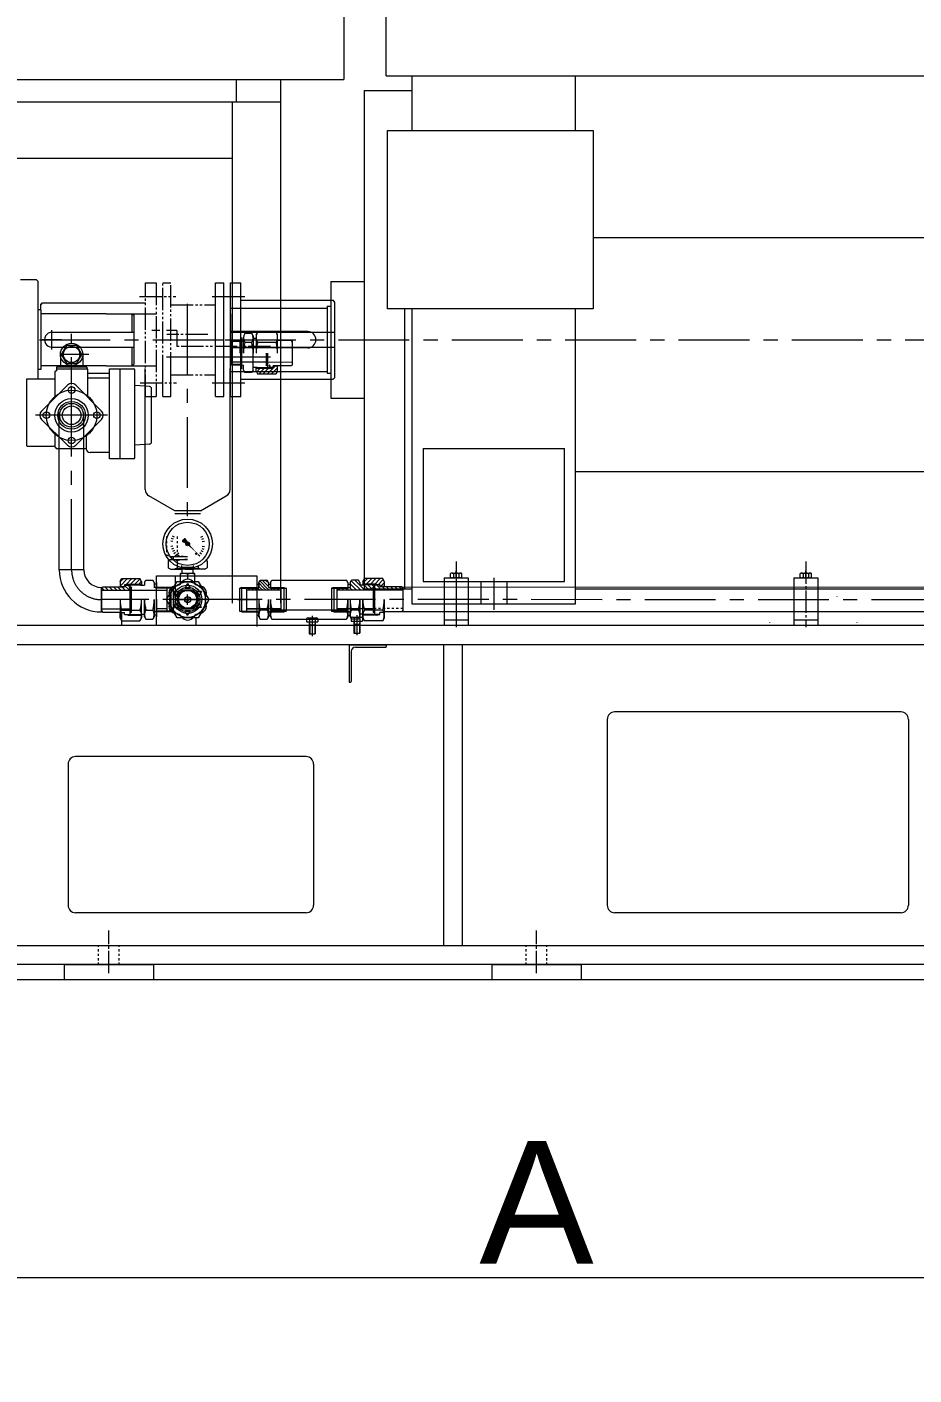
# Model space of a CAD drawing. Header units: inches. Extents: x 0 to 26418, y 0 to 20128.
# Drawn here: x 21245 to 22438, y 9473 to 11285 of the extents above; entities that cross this region are included whole.
import ezdxf

# ---------------------------------------------------------------- set-up
doc = ezdxf.new("R2010")
doc.units = ezdxf.units.IN
doc.header["$MEASUREMENT"] = 0
for name, pattern in [('ACAD_ISO04W100', [30, 24, -3, 0, -3]), ('CENTER', [50.8, 31.75, -6.35, 6.35, -6.35]), ('EB_DASH', [6, 3, -3]), ('EB_DASHDOT', [39, 30, -3, 3, -3]), ('EB_DASHDOTDOT', [45, 30, -3, 3, -3, 3, -3])]:
    doc.linetypes.add(name, pattern=pattern)
doc.layers.get('Defpoints').update_dxf_attribs({"lineweight": 5})
for name, color, linetype, lineweight in [('CAXA0', 7, 'Continuous', 5), ('CAXA1', 5, 'CENTER', 5), ('CAXAEB0', 7, 'Continuous', 5), ('CAXAEB0_1', 7, 'Continuous', 5), ('CAXA中心线层', 5, 'CENTER', 5), ('CAXA尺寸线层', 3, 'Continuous', 5), ('CAXA细实线层', 7, 'Continuous', 5), ('CAXA虚线层', 96, 'EB_DASH', 5)]:
    doc.layers.add(name, color=color, linetype=linetype, lineweight=lineweight)
doc.styles.add('Roman', font='arial.ttf')
doc.styles.get("Standard").update_dxf_attribs({"font": 'arial.ttf'})
doc.dimstyles.new('ISO-25', dxfattribs={"dimscale": 30, "dimtxt": 1.5, "dimasz": 1.5, "dimexe": 2, "dimexo": 2, "dimtad": 1, "dimtih": 1, "dimtoh": 1, "dimdec": 1, "dimlfac": 0.03937, "dimdsep": 46, "dimtxsty": 'Standard', "dimcen": 2.5, "dimclrd": 7, "dimclre": 7, "dimclrt": 7, "dimadec": 0, "dimazin": 0, "dimtfac": 1, "dimtdec": 1, "dimtmove": 0, "dimatfit": 3, "dimfxl": 1, "dimlwd": 5, "dimlwe": 5, "dimarcsym": 0})

# ---------------------------------------------------------------- blocks, each defined once
blk = doc.blocks.new('*D39')
at = {"color": 7, "linetype": 'Continuous', "lineweight": 5, "transparency": 16777216}
for p, q in [((20655.2, 9964.6), (20655.2, 9543.9)), ((23205.2, 9964.6), (23205.2, 9543.9)), ((20700.2, 9603.9), (23160.2, 9603.9))]:
    blk.add_line(p, q, dxfattribs=at)
at = {"color": 7, "transparency": 16777216}
for points in [[(20700.2, 9611.4), (20700.2, 9596.4), (20655.2, 9603.9)], [(23160.2, 9611.4), (23160.2, 9596.4), (23205.2, 9603.9)]]:
    blk.add_solid(points, dxfattribs=at)
at = {"layer": 'Defpoints', "color": 0, "transparency": 16777216}
for p in [(20655.2, 10024.6), (23205.2, 10024.6), (23205.2, 9603.9)]:
    blk.add_point(p, dxfattribs=at)
at = {"color": 7, "lineweight": 5, "transparency": 16777216, "insert": (21930.2, 9705.1), "char_height": 165, "attachment_point": 5, "style": 'Roman'}
blk.add_mtext('A', dxfattribs=at)
blk = doc.blocks.new('*D40')
at = {"color": 7, "linetype": 'Continuous', "lineweight": 5, "transparency": 16777216}
for p, q in [((24101.7, 10514.6), (24101.7, 9056.8)), ((18350.7, 10334.6), (18350.7, 9056.8)), ((18395.7, 9116.8), (24056.7, 9116.8))]:
    blk.add_line(p, q, dxfattribs=at)
at = {"color": 7, "transparency": 16777216}
for points in [[(18395.7, 9124.3), (18395.7, 9109.3), (18350.7, 9116.8)], [(24056.7, 9124.3), (24056.7, 9109.3), (24101.7, 9116.8)]]:
    blk.add_solid(points, dxfattribs=at)
at = {"layer": 'Defpoints', "color": 0, "transparency": 16777216}
for p in [(24101.7, 10574.6), (18350.7, 10394.6), (24101.7, 9116.8)]:
    blk.add_point(p, dxfattribs=at)
at = {"color": 7, "lineweight": 5, "transparency": 16777216, "insert": (20673.1, 9218), "char_height": 165, "attachment_point": 5, "style": 'Roman'}
blk.add_mtext('B', dxfattribs=at)

msp = doc.modelspace()

# ---------------------------------------------------------------- hatches: boundary and pattern name
at = {"layer": 'CAXAEB0', "linetype": 'Continuous', "lineweight": 5}
h = msp.add_hatch(color=7, dxfattribs=at)
h.paths.add_polyline_path([(21475.33, 10576.1), (21473.61, 10577.63), (21473.57, 10577.67), (21473.53, 10577.71), (21462.1, 10587.91), (21462.55, 10588.15), (21462.95, 10588.47), (21463.27, 10588.87), (21463.51, 10589.33)], flags=0)
h.paths.add_polyline_path([(21458.77, 10590.89), (21458.92, 10591.3), (21459.13, 10591.68), (21459.42, 10592.01), (21459.75, 10592.29), (21460.13, 10592.51), (21460.54, 10592.66), (21458.78, 10594.63), (21458.61, 10594.88), (21458.53, 10595.17), (21458.38, 10596.44), (21458.36, 10596.52), (21458.33, 10596.59), (21458.29, 10596.66), (21458.23, 10596.73), (21458, 10596.96), (21457.94, 10597.01), (21457.87, 10597.05), (21457.8, 10597.08), (21457.73, 10597.1), (21457.65, 10597.11), (21457.57, 10597.1), (21457.49, 10597.08), (21457.42, 10597.05), (21457.35, 10597.01), (21457.29, 10596.96), (21454.47, 10594.13), (21454.41, 10594.07), (21454.37, 10594), (21454.34, 10593.93), (21454.33, 10593.86), (21454.32, 10593.78), (21454.33, 10593.7), (21454.34, 10593.62), (21454.37, 10593.55), (21454.41, 10593.48), (21454.47, 10593.42), (21454.7, 10593.19), (21454.76, 10593.14), (21454.83, 10593.1), (21454.91, 10593.07), (21454.99, 10593.05), (21456.26, 10592.89), (21456.55, 10592.81), (21456.8, 10592.65)], flags=0)
msp.add_hatch(color=7, dxfattribs=at).paths.add_polyline_path([(21462.1, 10587.91), (21462.55, 10588.15), (21462.95, 10588.47), (21463.27, 10588.87), (21463.51, 10589.33), (21463.62, 10589.71), (21463.68, 10590.1), (21463.67, 10590.49), (21463.6, 10590.88), (21463.47, 10591.25), (21463.29, 10591.59), (21463.05, 10591.91), (21462.76, 10592.18), (21462.44, 10592.4), (21462.09, 10592.57), (21461.71, 10592.69), (21461.32, 10592.74), (21460.92, 10592.73), (21460.54, 10592.66), (21460.13, 10592.51), (21459.75, 10592.29), (21459.42, 10592.01), (21459.13, 10591.68), (21458.92, 10591.3), (21458.77, 10590.89), (21458.7, 10590.5), (21458.69, 10590.11), (21458.74, 10589.72), (21458.85, 10589.34), (21459.02, 10588.99), (21459.25, 10588.66), (21459.52, 10588.38), (21459.83, 10588.14), (21460.18, 10587.95), (21460.55, 10587.82), (21460.94, 10587.75), (21461.33, 10587.75), (21461.72, 10587.8)], flags=0)

# ---------------------------------------------------------------- linework, layer by layer
at = {"color": 7, "lineweight": 5}
for p, q in [((21671.22, 12214.62), (21671.22, 11214.62)), ((21728.2, 11219.62), (21728.2, 12114.62)), ((21728.2, 11219.62), (22655.19, 11219.62)), ((21762.69, 11219.62), (21762.69, 11145.83)), ((21982.69, 11145.83), (21982.69, 11219.62)), ((20741.22, 11214.62), (21671.22, 11214.62)), ((21526.22, 11214.62), (21526.22, 11184.62)), ((21586.22, 11214.62), (21586.22, 11184.62)), ((21586.22, 11200.62), (21586.22, 10510.62)), ((21197.69, 11184.62), (21586.22, 11184.62)), ((21521.22, 11184.62), (21521.22, 10510.62)), ((21526.22, 11184.62), (21586.22, 11184.62)), ((21698.69, 11199.62), (21698.69, 10529.62)), ((21698.69, 11199.62), (21762.69, 11199.62)), ((21203.69, 11108.62), (21521.22, 11108.62)), ((22006.45, 11001.87), (22655.19, 11001.87)), ((21498.69, 10788.12), (21498.69, 10941.12)), ((21498.69, 10941.12), (21509.69, 10941.12)), ((21509.69, 10788.12), (21509.69, 10941.12)), ((21518.69, 10788.12), (21518.69, 10941.12)), ((21518.69, 10941.12), (21532.69, 10941.12)), ((21532.69, 10788.12), (21532.69, 10941.12)), ((21653.69, 10943.15), (21698.69, 10943.15)), ((21653.69, 10943.15), (21653.69, 10786.08)), ((21494.07, 10922.62), (21538.03, 10922.62)), ((21532.69, 10917.62), (21656.69, 10917.62)), ((21658.69, 10915.62), (21656.69, 10917.62)), ((21658.69, 10915.62), (21658.69, 10813.62)), ((21518.68, 10899.62), (21518.68, 10829.62)), ((21518.69, 10907.12), (21648.69, 10907.12)), ((21518.69, 10899.62), (21518.69, 10829.62)), ((21648.69, 10909.62), (21648.69, 10819.62)), ((21648.69, 10909.62), (21653.69, 10909.62)), ((21752.69, 10906.25), (21752.69, 10529.62)), ((21762.69, 10906.25), (21762.69, 10509.62)), ((21982.69, 10529.62), (21982.69, 10906.25)), ((21622.69, 10875.62), (21518.69, 10875.62)), ((21518.69, 10874.62), (21658.69, 10874.62)), ((21553.2, 10871.28), (21555.4, 10875.07)), ((21580.02, 10875.05), (21555.4, 10875.07)), ((21582.2, 10871.26), (21580.02, 10875.05)), ((21298.26, 10856.93), (21291.33, 10844.93)), ((21312.12, 10856.93), (21298.26, 10856.93)), ((21319.05, 10844.93), (21312.12, 10856.93)), ((21520.17, 10832.04), (21520.2, 10861.57)), ((21520.2, 10861.57), (21521.21, 10863.32)), ((21531.7, 10862.29), (21520.62, 10862.3)), ((21531.7, 10863.29), (21521.2, 10863.3)), ((21531.68, 10846.79), (21531.7, 10863.29)), ((21531.7, 10862.29), (21536.2, 10863.29)), ((21534.18, 10825.74), (21534.18, 10867.74)), ((21536.18, 10846.79), (21536.2, 10867.01)), ((21547.29, 10860.93), (21538.1, 10860.94)), ((21547.3, 10873.08), (21538.11, 10873.09)), ((21549.2, 10869.78), (21547.3, 10873.08)), ((21549.2, 10869.78), (21549.18, 10846.78)), ((21553.2, 10866.27), (21549.2, 10866.28)), ((21553.2, 10871.28), (21553.18, 10846.77)), ((21580.01, 10860.9), (21555.38, 10860.92)), ((21582.18, 10846.75), (21582.2, 10871.26)), ((21600.91, 10863.73), (21582.2, 10863.75)), ((21602.26, 10861.39), (21600.91, 10863.73)), ((21602.23, 10830.46), (21602.26, 10863.46)), ((21290.19, 10844.93), (21290.19, 10827.93)), ((21291.33, 10844.93), (21298.26, 10832.93)), ((21312.12, 10832.93), (21319.05, 10844.93)), ((21320.19, 10844.93), (21320.19, 10827.93)), ((21518.69, 10854.62), (21658.69, 10854.62)), ((21622.69, 10853.62), (21518.69, 10853.62)), ((21549.16, 10827.46), (21549.18, 10846.76)), ((21567.07, 10829.51), (21567.08, 10846.76)), ((21569.16, 10826.76), (21569.18, 10846.76)), ((21351.69, 10829.62), (21263.69, 10829.62)), ((21283.2, 10787.11), (21283.2, 10822.22)), ((21325.62, 10827.93), (21284.76, 10827.93)), ((21284.76, 10827.93), (21284.76, 10822.79)), ((21327.18, 10824.93), (21284.76, 10824.93)), ((21298.26, 10832.93), (21312.12, 10832.93)), ((21327.18, 10787.11), (21327.18, 10824.93)), ((21356.26, 10825.53), (21388.26, 10825.53)), ((21356.26, 10704.43), (21356.26, 10825.53)), ((21370.7, 10704.43), (21370.7, 10825.53)), ((21390.26, 10706.43), (21390.26, 10823.53)), ((21518.19, 10663.28), (21518.19, 10826.1)), ((21518.69, 10822.12), (21648.69, 10822.12)), ((21520.17, 10832.04), (21521.18, 10830.28)), ((21567.38, 10834.35), (21520.48, 10834.39)), ((21531.67, 10831.29), (21520.59, 10831.3)), ((21531.67, 10830.29), (21521.17, 10830.3)), ((21531.67, 10830.29), (21531.67, 10831.29)), ((21531.67, 10831.29), (21536.17, 10830.29)), ((21536.16, 10823.79), (21536.17, 10830.29)), ((21536.16, 10823.79), (21538.06, 10820.49)), ((21547.25, 10820.48), (21538.06, 10820.49)), ((21549.16, 10823.78), (21547.25, 10820.48)), ((21549.16, 10823.78), (21549.16, 10827.28)), ((21554.66, 10827.27), (21549.16, 10827.28)), ((21571.67, 10825.76), (21552.95, 10825.77)), ((21553.16, 10822.27), (21553.16, 10827.27)), ((21576.16, 10826.75), (21553.16, 10826.77)), ((21553.16, 10822.27), (21555.35, 10818.47)), ((21554.66, 10825.77), (21554.66, 10827.27)), ((21569.17, 10829.51), (21567.07, 10829.51)), ((21576.16, 10827.45), (21569.16, 10827.46)), ((21602.23, 10834.23), (21569.17, 10834.26)), ((21572.69, 10828.75), (21570.69, 10830.75)), ((21571.67, 10825.76), (21576.16, 10826.75)), ((21576.16, 10826.75), (21576.17, 10829.75)), ((21600.88, 10829.73), (21576.17, 10829.75)), ((21582.17, 10829.25), (21576.17, 10829.25)), ((21582.16, 10822.24), (21579.97, 10818.45)), ((21582.16, 10822.24), (21582.17, 10829.75)), ((21602.23, 10832.06), (21600.88, 10829.73)), ((21245.19, 10721.93), (21245.19, 10811.93)), ((21245.19, 10811.93), (21283.2, 10811.93)), ((21264.89, 10768.79), (21299.53, 10803.44)), ((21310.85, 10803.44), (21345.5, 10768.79)), ((21327.18, 10819.64), (21356.26, 10819.64)), ((21356.26, 10812.89), (21327.18, 10812.89)), ((21409.89, 10801.72), (21390.26, 10803.05)), ((21494.07, 10806.61), (21538.03, 10806.61)), ((21532.69, 10811.62), (21656.69, 10811.62)), ((21579.97, 10818.45), (21555.35, 10818.47)), ((21648.69, 10819.62), (21653.69, 10819.62)), ((21658.69, 10813.62), (21656.69, 10811.62)), ((21305.14, 10737.53), (21305.14, 10788.53)), ((21412.69, 10727.34), (21412.69, 10798.73)), ((21498.69, 10788.12), (21509.69, 10788.12)), ((21518.69, 10788.12), (21532.69, 10788.12)), ((21653.69, 10786.08), (21698.69, 10786.08)), ((21288.69, 10555.23), (21288.69, 10766.92)), ((21321.69, 10555.23), (21321.69, 10766.92)), ((21299.53, 10722.83), (21264.89, 10757.47)), ((21310.85, 10722.83), (21345.5, 10757.47)), ((21283.2, 10721.03), (21283.2, 10739.16)), ((21325, 10736.98), (21325, 10718.03)), ((21245.19, 10721.43), (21280.8, 10721.43)), ((21325, 10718.03), (21286.2, 10718.03)), ((21356.26, 10713.03), (21330, 10713.03)), ((21409.89, 10724.34), (21390.26, 10723.02)), ((21777.69, 10718.57), (21777.69, 10539.62)), ((21777.69, 10718.57), (21967.69, 10718.57)), ((21967.69, 10539.62), (21967.69, 10718.57)), ((21370.7, 10704.43), (21356.26, 10704.43)), ((21388.26, 10704.43), (21370.7, 10704.43)), ((21982.69, 10687.49), (22741.02, 10687.49)), ((21443.87, 10634.59), (21409.19, 10654.62)), ((21478.51, 10634.59), (21513.19, 10654.62)), ((21478.51, 10634.59), (21443.87, 10634.59)), ((21478.51, 10630.59), (21443.87, 10630.59)), ((21436.34, 10568.14), (21434.89, 10567.31)), ((21434.89, 10567.31), (21434.89, 10558.12)), ((21434.89, 10567.31), (21434.89, 10558.12)), ((21438.19, 10569.21), (21436.34, 10568.14)), ((21436.68, 10573.21), (21461.19, 10573.21)), ((21438.19, 10569.21), (21461.19, 10569.21)), ((21441.69, 10573.21), (21441.69, 10569.21)), ((21447.04, 10567.31), (21447.04, 10560.15)), ((21486.03, 10568.15), (21487.49, 10567.31)), ((21487.49, 10567.31), (21487.49, 10558.12)), ((21487.49, 10567.31), (21487.49, 10558.12)), ((21822.23, 10566.39), (21822.23, 10478.17)), ((21321.69, 10555.23), (21288.58, 10555.23)), ((21438.19, 10556.21), (21434.89, 10558.12)), ((21438.19, 10556.21), (21434.89, 10558.12)), ((21438.19, 10556.21), (21453.93, 10556.21)), ((21447.04, 10560.15), (21447.04, 10558.12)), ((21470.69, 10550.24), (21451.69, 10550.24)), ((21451.69, 10536.87), (21451.69, 10550.24)), ((21453.18, 10558.24), (21453.18, 10561.33)), ((21469.18, 10558.24), (21453.18, 10558.24)), ((21453.93, 10550.24), (21453.93, 10557.79)), ((21461.19, 10556.21), (21453.93, 10556.21)), ((21461.19, 10556.21), (21468.45, 10556.21)), ((21461.19, 10549.24), (21461.19, 10542.72)), ((21468.43, 10550.24), (21468.43, 10557.79)), ((21484.17, 10556.21), (21468.43, 10556.21)), ((21469.18, 10558.24), (21469.18, 10561.33)), ((21470.69, 10536.87), (21470.69, 10550.24)), ((21475.32, 10560.15), (21475.32, 10558.12)), ((21484.17, 10556.21), (21487.47, 10558.12)), ((21484.19, 10556.21), (21487.49, 10558.12)), ((21484.19, 10556.21), (21487.49, 10558.12)), ((21345.19, 10529.9), (21346.54, 10532.23)), ((21345.19, 10498.73), (21345.19, 10531.73)), ((21346.54, 10532.23), (21376.19, 10532.23)), ((21370.29, 10539.74), (21372.48, 10543.53)), ((21370.29, 10539.74), (21370.29, 10532.23)), ((21370.29, 10532.73), (21376.29, 10532.73)), ((21372.48, 10543.53), (21397.1, 10543.53)), ((21380.79, 10536.23), (21376.29, 10535.23)), ((21376.29, 10535.23), (21376.29, 10532.23)), ((21376.29, 10535.23), (21399.29, 10535.23)), ((21376.29, 10534.53), (21383.29, 10534.53)), ((21380.79, 10536.23), (21399.29, 10536.23)), ((21383.29, 10535.23), (21383.29, 10515.23)), ((21383.29, 10534.53), (21383.29, 10515.23)), ((21383.29, 10532.48), (21385.39, 10532.48)), ((21385.39, 10532.48), (21385.39, 10515.23)), ((21399.29, 10539.74), (21397.1, 10543.53)), ((21397.79, 10536.23), (21397.79, 10534.73)), ((21397.79, 10534.73), (21403.29, 10534.73)), ((21399.29, 10539.74), (21399.29, 10534.73)), ((21403.29, 10538.23), (21405.2, 10541.53)), ((21403.29, 10538.23), (21403.29, 10534.73)), ((21405.2, 10541.53), (21414.39, 10541.53)), ((21416.29, 10538.23), (21414.39, 10541.53)), ((21416.29, 10538.23), (21416.29, 10531.73)), ((21419.19, 10536.24), (21416.29, 10536.24)), ((21419.19, 10531.74), (21416.29, 10531.74)), ((21419.19, 10530.65), (21416.29, 10531.74)), ((21419.19, 10538.23), (21419.19, 10531.74)), ((21439.19, 10531.74), (21419.19, 10531.74)), ((21442.19, 10530.74), (21419.19, 10530.74)), ((21419.2, 10480.36), (21419.2, 10547.23)), ((21432.89, 10515.23), (21447.04, 10539.74)), ((21433.2, 10531.74), (21433.2, 10527.73)), ((21439.19, 10498.74), (21439.19, 10531.74)), ((21439.19, 10531.74), (21442.19, 10530.74)), ((21442.19, 10499.74), (21442.19, 10530.74)), ((21444.74, 10515.24), (21444.74, 10547.23)), ((21447.04, 10539.74), (21475.34, 10539.74)), ((21461.19, 10536.74), (21457.44, 10530.24)), ((21464.94, 10530.24), (21457.44, 10530.24)), ((21461.19, 10536.74), (21464.94, 10530.24)), ((21475.34, 10539.74), (21489.49, 10515.23)), ((21725.59, 10539.75), (21723.41, 10543.54)), ((21725.59, 10539.75), (21725.59, 10532.24)), ((21750.59, 10530.27), (21749.25, 10532.6)), ((23237.67, 10531.94), (21749.54, 10531.74)), ((21750.59, 10532.1), (21750.59, 10499.1)), ((21777.69, 10539.62), (21967.69, 10539.62)), ((21806.23, 10544.71), (21806.23, 10480.72)), ((21806.23, 10544.71), (21838.23, 10544.71)), ((21838.23, 10544.71), (21838.23, 10480.72)), ((21855.19, 10539.62), (21855.19, 10509.62)), ((21890.19, 10539.62), (21890.19, 10509.62)), ((21345.19, 10529.9), (21345.19, 10500.57)), ((21345.19, 10527.73), (21433.2, 10527.73)), ((21370.29, 10515.23), (21370.29, 10490.73)), ((21383.29, 10515.23), (21383.29, 10495.23)), ((21385.39, 10515.23), (21385.39, 10497.98)), ((21399.29, 10490.73), (21399.29, 10515.23)), ((21403.29, 10515.24), (21403.29, 10492.23)), ((21403.29, 10492.23), (21403.29, 10515.23)), ((21416.29, 10515.23), (21416.29, 10492.23)), ((21419.19, 10515.24), (21419.19, 10492.23)), ((21419.19, 10515.24), (21419.19, 10494.24)), ((21419.19, 10492.23), (21419.19, 10515.23)), ((21447.04, 10490.73), (21432.89, 10515.23)), ((21433.2, 10527.73), (21433.2, 10498.74)), ((21488.19, 10515.23), (21434.19, 10515.23)), ((21442.57, 10525.99), (21446.33, 10519.49)), ((21442.57, 10525.99), (21450.08, 10525.99)), ((21445.9, 10515.24), (21471.59, 10515.24)), ((21446.19, 10515.24), (21453.69, 10528.23)), ((21453.69, 10502.25), (21446.19, 10515.24)), ((21446.2, 10515.24), (21453.7, 10528.23)), ((21453.7, 10502.25), (21446.2, 10515.24)), ((21446.33, 10519.49), (21450.08, 10525.99)), ((21448.35, 10515.24), (21474.04, 10515.24)), ((21448.35, 10515.24), (21474.04, 10515.24)), ((21453.69, 10528.23), (21468.69, 10528.23)), ((21453.7, 10528.23), (21468.7, 10528.23)), ((21468.69, 10528.23), (21476.19, 10515.24)), ((21476.19, 10515.24), (21468.69, 10502.25)), ((21468.7, 10528.23), (21476.2, 10515.24)), ((21476.2, 10515.24), (21468.7, 10502.25)), ((21479.81, 10525.99), (21472.31, 10525.99)), ((21472.31, 10525.99), (21476.06, 10519.49)), ((21489.49, 10515.24), (21475.34, 10490.73)), ((21479.81, 10525.99), (21476.06, 10519.49)), ((21698.69, 10529.62), (21762.69, 10529.62)), ((21725.59, 10515.24), (21725.59, 10490.73)), ((21982.69, 10529.62), (23162.69, 10529.62)), ((21982.69, 10509.62), (21982.69, 10529.62)), ((21345.19, 10502.73), (21383.19, 10502.73)), ((21345.19, 10500.57), (21346.54, 10498.23)), ((21346.54, 10498.23), (21370.19, 10498.23)), ((21370.29, 10490.73), (21370.29, 10498.23)), ((21370.29, 10497.73), (21376.29, 10497.73)), ((21372.48, 10501.08), (21397.1, 10501.08)), ((21372.68, 10480.36), (21372.68, 10498.23)), ((21376.29, 10495.23), (21376.29, 10497.73)), ((21376.29, 10495.42), (21383.29, 10495.42)), ((21376.29, 10495.23), (21399.29, 10495.23)), ((21380.79, 10494.23), (21376.29, 10495.23)), ((21380.79, 10494.23), (21399.29, 10494.23)), ((21383.29, 10497.98), (21385.39, 10497.98)), ((21399.29, 10495.73), (21399.29, 10490.73)), ((21399.29, 10495.73), (21403.29, 10495.73)), ((21403.29, 10495.73), (21403.29, 10492.23)), ((21405.2, 10501.08), (21414.39, 10501.08)), ((21419.19, 10494.24), (21416.26, 10494.24)), ((21419.19, 10499.82), (21416.29, 10498.74)), ((21419.19, 10498.74), (21416.29, 10498.74)), ((21416.29, 10492.23), (21416.29, 10498.73)), ((21442.19, 10499.74), (21419.19, 10499.74)), ((21439.19, 10498.74), (21419.19, 10498.74)), ((21419.19, 10495.73), (21419.19, 10492.23)), ((21433.2, 10502.74), (21419.2, 10502.74)), ((21439.19, 10498.74), (21442.19, 10499.74)), ((21442.57, 10504.49), (21446.33, 10510.99)), ((21442.57, 10504.49), (21450.08, 10504.49)), ((21450.08, 10504.49), (21446.33, 10510.99)), ((21468.69, 10502.25), (21453.69, 10502.25)), ((21468.7, 10502.25), (21453.7, 10502.25)), ((21461.19, 10493.74), (21457.44, 10500.24)), ((21464.94, 10500.24), (21457.44, 10500.24)), ((21461.19, 10493.74), (21464.94, 10500.24)), ((21476.06, 10510.99), (21472.31, 10504.49)), ((21479.81, 10504.49), (21472.31, 10504.49)), ((21479.81, 10504.49), (21476.06, 10510.99)), ((21749.25, 10498.6), (21725.59, 10498.6)), ((21725.59, 10490.73), (21725.59, 10498.24)), ((21750.59, 10500.94), (21749.25, 10498.6)), ((23237.67, 10498.94), (21749.54, 10498.74)), ((21762.69, 10509.62), (21982.69, 10509.62)), ((23205.19, 10480.36), (20655.19, 10480.36)), ((21370.29, 10490.73), (21372.48, 10486.93)), ((21372.48, 10486.93), (21397.1, 10486.93)), ((21399.29, 10490.73), (21397.1, 10486.93)), ((21403.29, 10492.23), (21405.2, 10488.93)), ((21405.2, 10488.93), (21414.39, 10488.93)), ((21416.29, 10492.23), (21414.39, 10488.93)), ((21475.34, 10490.73), (21447.04, 10490.73)), ((21472.68, 10480.36), (21472.68, 10490.73)), ((21725.59, 10490.73), (21723.41, 10486.94)), ((21838.23, 10487.72), (21806.23, 10487.72)), ((21838.23, 10487.72), (21806.23, 10487.72)), ((23205.19, 10454.24), (20655.19, 10454.24)), ((21805.19, 10454.24), (21805.19, 10049.62)), ((21830.19, 10454.24), (21830.19, 10049.62)), ((22025.19, 10354.24), (22025.19, 10104.24)), ((22420.19, 10364.24), (22035.19, 10364.24)), ((22417.69, 10364.23), (22384.69, 10364.23)), ((22430.19, 10354.24), (22430.19, 10104.24)), ((21620.48, 10304.24), (21310.48, 10304.24)), ((21300.48, 10294.24), (21300.48, 10104.24)), ((21630.48, 10294.24), (21630.48, 10104.24)), ((21620.48, 10094.24), (21310.48, 10094.24)), ((22420.19, 10094.24), (22035.19, 10094.24)), ((23185.03, 10049.62), (20655.19, 10049.62)), ((23205.19, 10024.62), (20906.5, 10024.62)), ((21295.19, 10024.62), (21295.19, 10004.62)), ((21295.19, 10024.62), (21415.19, 10024.62)), ((21415.19, 10024.62), (21415.19, 10004.62)), ((21870.19, 10024.62), (21870.19, 10004.62)), ((21870.19, 10024.62), (21990.19, 10024.62)), ((21990.19, 10024.62), (21990.19, 10004.62)), ((18678.69, 10004.62), (23678.69, 10004.62)), ((21295.19, 10004.62), (21415.19, 10004.62)), ((21870.19, 10004.62), (21990.19, 10004.62))]:
    msp.add_line(p, q, dxfattribs=at)
at = {"color": 7, "linetype": 'ACAD_ISO04W100', "lineweight": 5, "ltscale": 10}
msp.add_line((21872.69, 10544.33), (21872.69, 10501.54), dxfattribs=at)
at = {"color": 7, "lineweight": 5}
msp.add_lwpolyline([(21729.7, 11145.83), (22006.45, 11145.83), (22006.45, 10906.25), (21729.7, 10906.25)], close=True, dxfattribs=at)
for centre, radius in [((21305.19, 10844.93), 15), ((21305.19, 10844.93), 11), ((21305.19, 10763.03), 34), ((21305.14, 10763.03), 22.5), ((21305.19, 10797.03), 4.5), ((21271.29, 10763.13), 4.5), ((21305.19, 10763.03), 18.6), ((21305.19, 10763.13), 16), ((21305.19, 10763.13), 12.5), ((21339.09, 10763.13), 4.5), ((21305.19, 10729.23), 4.5), ((21384.31, 10531.17), 1.32), ((21461.19, 10515.23), 24), ((21461.2, 10515.72), 19), ((21461.2, 10515.72), 19), ((21461.24, 10515.23), 16.5), ((21461.19, 10515.24), 13), ((21461.2, 10515.72), 12), ((21461.2, 10515.72), 12)]:
    msp.add_circle(centre, radius, dxfattribs=at)
for centre, radius, start, end in [((21565.73, 10867.99), 12.53, 145.56432, 214.33281), ((21569.67, 10867.98), 12.53, 325.56432, 34.33281), ((21622.69, 10864.62), 11, 270, 90), ((21589.68, 10846.74), 53.5, 164.61139, 179.94857), ((21546.84, 10867), 10.64, 145.12338, 214.77375), ((21538.56, 10867.01), 10.64, 325.12338, 34.77375), ((21495.68, 10846.83), 53.5, 359.94857, 15.28574), ((21600.01, 10846.73), 46.83, 162.36061, 179.94857), ((21535.35, 10846.79), 46.83, 359.94857, 17.53652), ((21305.19, 10766.93), 59.5, 110.15664, 111.6848), ((21388.26, 10823.53), 2, 0, 90), ((21305.19, 10797.78), 8, 45, 135), ((21409.69, 10798.73), 3, 0, 86.13391), ((21270.54, 10763.13), 8, 135, 225), ((21339.84, 10763.13), 8, 315, 45), ((21280.8, 10718.43), 3, 25.67889, 90.00017), ((21286.2, 10721.03), 3, 205.67933, 270), ((21305.19, 10728.48), 8, 225, 315), ((21330, 10718.03), 5, 180, 270), ((21409.69, 10727.34), 3, 273.86609, 0), ((21388.26, 10706.43), 2, 270, 0), ((21414.19, 10663.28), 10, 180, 240), ((21508.19, 10663.28), 10, 300, 0), ((21508.19, 10663.28), 10, 300, 0), ((21440.97, 10558.58), 10.64, 55.17482, 115.83172), ((21461.19, 10515.72), 53.5, 90, 105.33717), ((21345.19, 10555.23), 56.5, 180, 270), ((21345.19, 10555.23), 23.5, 180, 270), ((21440.97, 10566.85), 10.64, 235.17482, 304.82518), ((21440.97, 10566.85), 10.64, 235.17482, 304.82518), ((21461.19, 10609.71), 53.5, 254.66283, 262.20151), ((21456.44, 10538.46), 11.78, 66.22268, 113.77732), ((21461.19, 10609.71), 53.5, 262.20151, 270), ((21461.19, 10609.71), 53.5, 270, 277.79849), ((21465.94, 10538.4), 11.84, 66.34529, 113.65471), ((21461.17, 10609.71), 53.5, 277.79849, 285.33717), ((21481.4, 10566.85), 10.64, 235.17482, 304.82518), ((21446.04, 10523.99), 10, 94.05552, 205.94448), ((21444.62, 10543.94), 10, 274.05552, 325.94448), ((21461.19, 10532.74), 10, 34.05552, 145.94448), ((21477.76, 10543.94), 10, 214.05552, 265.94448), ((21476.35, 10523.99), 10, 334.05552, 85.94448), ((21417.12, 10515.23), 46.83, 180, 197.58795), ((21352.46, 10515.23), 46.83, 342.41205, 0), ((21456.79, 10515.23), 53.5, 180, 195.33717), ((21362.79, 10515.23), 53.5, 344.66283, 0), ((21428.05, 10515.24), 10, 334.05552, 25.94448), ((21494.33, 10515.24), 10, 154.05552, 205.94448), ((21678.77, 10515.24), 46.83, 342.41205, 0), ((21382.82, 10494.01), 12.53, 145.61575, 214.38425), ((21386.76, 10494.01), 12.53, 325.61575, 34.38425), ((21413.93, 10495.01), 10.64, 145.17482, 214.82518), ((21405.65, 10495.01), 10.64, 325.17482, 34.82518), ((21446.04, 10506.49), 10, 154.05552, 265.94448), ((21444.62, 10486.54), 10, 34.05552, 85.94448), ((21477.76, 10486.54), 10, 94.05552, 145.94448), ((21476.35, 10506.49), 10, 274.05552, 25.94448), ((21713.07, 10494.01), 12.53, 325.61575, 34.38425), ((21461.19, 10497.74), 10, 214.05552, 325.94448), ((22035.19, 10354.24), 10, 90, 180), ((22420.19, 10354.24), 10, 360, 90), ((22420.19, 10354.24), 10, 360, 90), ((21310.48, 10294.24), 10, 90, 180), ((21620.48, 10294.24), 10, 360, 90), ((21310.48, 10104.24), 10, 180, 270), ((21620.48, 10104.24), 10, 270, 0), ((22035.19, 10104.24), 10, 180, 270), ((22420.19, 10104.24), 10, 270, 0), ((22420.19, 10104.24), 10, 270, 0), ((22420.19, 10104.24), 10, 270, 0)]:
    msp.add_arc(centre, radius, start, end, dxfattribs=at)
msp.add_point((21419.5, 10515.24), dxfattribs=at)
msp.add_point((21419.5, 10515.24), dxfattribs=at)
at = {"layer": 'CAXA0', "color": 7, "lineweight": 5}
for p, q in [((21258.09, 10945.12), (21236.69, 10945.12)), ((21258.09, 10945.12), (21259.69, 10943.51)), ((21259.69, 10943.51), (21259.69, 10811.93)), ((21265.69, 10914.12), (21263.69, 10912.12)), ((21263.69, 10904.62), (21263.69, 10913.12)), ((21265.69, 10914.12), (21339.7, 10914.12)), ((21278.69, 10914.12), (21404.69, 10914.12)), ((21263.69, 10904.62), (21259.69, 10904.62)), ((21263.69, 10904.62), (21263.69, 10824.62)), ((21263.69, 10902.12), (21263.69, 10827.12)), ((21351.69, 10899.62), (21263.69, 10899.62)), ((21351.69, 10899.62), (21418.69, 10899.62)), ((21386.69, 10899.62), (21388.69, 10897.62)), ((21386.69, 10874.62), (21386.69, 10899.62)), ((21388.69, 10897.62), (21388.69, 10831.62)), ((21278.48, 10874.62), (21388.69, 10874.62)), ((21278.7, 10854.62), (21388.69, 10854.62)), ((21386.69, 10829.62), (21386.69, 10854.62)), ((21263.69, 10824.62), (21259.69, 10824.62)), ((21325.62, 10827.93), (21325.62, 10824.93)), ((21386.69, 10829.62), (21388.69, 10831.62)), ((21404.19, 10663.28), (21404.19, 10826.1)), ((21419.2, 10547.23), (21554.2, 10547.23)), ((21534.2, 10531.74), (21531.2, 10530.74)), ((21531.2, 10499.74), (21531.2, 10530.74)), ((21531.2, 10530.74), (21554.2, 10530.74)), ((21534.2, 10498.74), (21534.2, 10531.74)), ((21534.2, 10531.74), (21554.2, 10531.74)), ((21540.2, 10531.74), (21540.2, 10527.74)), ((21553.89, 10536.24), (21556.79, 10536.24)), ((21553.89, 10530.66), (21556.79, 10531.74)), ((21554.2, 10547.23), (21554.2, 10479.24)), ((21556.79, 10538.24), (21558.66, 10541.55)), ((21556.79, 10538.24), (21556.79, 10531.74)), ((21556.79, 10531.74), (21556.79, 10538.24)), ((21558.66, 10541.55), (21567.89, 10541.55)), ((21558.7, 10541.55), (21567.89, 10541.55)), ((21569.79, 10538.24), (21567.89, 10541.55)), ((21569.79, 10538.24), (21569.79, 10531.74)), ((21569.79, 10538.24), (21569.79, 10531.74)), ((21569.79, 10536.24), (21572.69, 10536.24)), ((21569.79, 10531.74), (21590.7, 10531.74)), ((21569.79, 10531.74), (21572.67, 10530.66)), ((21572.67, 10538.25), (21574.57, 10541.55)), ((21572.67, 10538.25), (21572.67, 10530.66)), ((21572.67, 10530.66), (21593.69, 10530.66)), ((21574.57, 10541.55), (21674.79, 10541.55)), ((21574.57, 10541.55), (21631.85, 10541.55)), ((21586.67, 10531.74), (21586.67, 10515.24)), ((21590.69, 10531.75), (21593.63, 10530.66)), ((21590.69, 10531.75), (21590.69, 10515.24)), ((21593.69, 10530.66), (21593.69, 10515.24)), ((21657.6, 10531.75), (21654.6, 10530.66)), ((21654.6, 10530.66), (21676.69, 10530.66)), ((21654.6, 10530.66), (21654.6, 10515.24)), ((21657.59, 10531.74), (21679.59, 10531.74)), ((21657.6, 10531.75), (21657.6, 10515.24)), ((21661.6, 10531.75), (21661.6, 10515.24)), ((21676.69, 10538.24), (21674.79, 10541.54)), ((21676.69, 10538.24), (21676.69, 10531.74)), ((21676.69, 10536.24), (21679.59, 10536.24)), ((21676.69, 10531.74), (21679.59, 10531.74)), ((21676.69, 10530.66), (21679.59, 10531.74)), ((21679.59, 10538.24), (21681.5, 10541.54)), ((21679.59, 10538.24), (21679.59, 10531.74)), ((21690.69, 10541.54), (21681.5, 10541.54)), ((21692.59, 10538.24), (21690.69, 10541.54)), ((21692.59, 10538.24), (21692.59, 10534.74)), ((21698.09, 10534.74), (21692.59, 10534.74)), ((21696.59, 10539.75), (21698.78, 10543.54)), ((21696.59, 10539.75), (21696.59, 10534.74)), ((21715.1, 10536.24), (21696.59, 10536.24)), ((21719.59, 10535.24), (21696.59, 10535.24)), ((21698.09, 10536.24), (21698.09, 10534.74)), ((21723.41, 10543.54), (21698.78, 10543.54)), ((21712.59, 10532.49), (21710.49, 10532.49)), ((21710.49, 10532.49), (21710.49, 10515.24)), ((21712.59, 10535.24), (21712.59, 10515.24)), ((21719.59, 10534.54), (21712.59, 10534.54)), ((21712.59, 10534.54), (21712.59, 10515.24)), ((21715.1, 10536.24), (21719.59, 10535.24)), ((21719.59, 10535.24), (21719.59, 10532.24)), ((21725.59, 10532.74), (21719.59, 10532.74)), ((21749.25, 10532.6), (21719.59, 10532.6)), ((22276.23, 10544.71), (22276.23, 10480.72)), ((22276.23, 10544.71), (22308.23, 10544.71)), ((22308.23, 10544.71), (22308.23, 10480.72)), ((21528.2, 10515.24), (21553.89, 10515.24)), ((21586.67, 10527.74), (21539.89, 10527.74)), ((21540.2, 10527.74), (21540.2, 10498.74)), ((21556.79, 10515.24), (21556.79, 10492.24)), ((21556.79, 10515.24), (21556.79, 10492.24)), ((21569.79, 10515.24), (21569.79, 10492.24)), ((21569.79, 10492.24), (21569.79, 10515.24)), ((21569.79, 10515.24), (21569.79, 10492.24)), ((21572.67, 10515.24), (21572.67, 10492.24)), ((21572.67, 10515.24), (21572.67, 10492.24)), ((21586.67, 10515.24), (21586.67, 10498.74)), ((21590.69, 10515.24), (21590.69, 10498.74)), ((21593.69, 10515.24), (21593.69, 10499.83)), ((21654.6, 10515.24), (21654.6, 10499.83)), ((21657.6, 10515.24), (21657.6, 10498.74)), ((21748.59, 10528.11), (21661.6, 10528.11)), ((21661.6, 10515.24), (21661.6, 10498.74)), ((21676.69, 10515.24), (21676.69, 10492.24)), ((21676.69, 10492.24), (21676.69, 10515.24)), ((21676.69, 10515.24), (21676.69, 10494.24)), ((21679.59, 10515.24), (21679.59, 10492.24)), ((21692.59, 10515.24), (21692.59, 10492.24)), ((21692.59, 10492.24), (21692.59, 10515.24)), ((21696.59, 10490.73), (21696.59, 10515.24)), ((21710.49, 10515.24), (21710.49, 10497.99)), ((21750.59, 10528.1), (21712.59, 10528.1)), ((21712.59, 10515.24), (21712.59, 10495.24)), ((21534.2, 10498.74), (21531.2, 10499.74)), ((21531.2, 10499.74), (21554.2, 10499.74)), ((21534.2, 10498.74), (21554.2, 10498.74)), ((21586.79, 10502.74), (21539.89, 10502.74)), ((21540.2, 10502.74), (21554.2, 10502.74)), ((21553.89, 10499.83), (21556.79, 10498.74)), ((21553.89, 10498.74), (21556.79, 10498.74)), ((21553.89, 10494.24), (21556.82, 10494.24)), ((21556.79, 10492.24), (21556.79, 10498.74)), ((21567.89, 10501.09), (21558.7, 10501.09)), ((21569.77, 10494.24), (21572.69, 10494.24)), ((21569.79, 10498.74), (21572.67, 10499.83)), ((21569.79, 10498.74), (21590.7, 10498.74)), ((21569.79, 10495.74), (21569.79, 10492.24)), ((21572.67, 10499.83), (21593.69, 10499.83)), ((21572.67, 10492.24), (21572.67, 10498.74)), ((21674.79, 10501.09), (21574.57, 10501.09)), ((21590.69, 10498.74), (21593.63, 10499.83)), ((21654.6, 10499.83), (21676.69, 10499.83)), ((21657.6, 10498.74), (21654.66, 10499.83)), ((21657.59, 10498.74), (21679.59, 10498.74)), ((21710.49, 10502.74), (21661.6, 10502.74)), ((21676.69, 10499.83), (21679.59, 10498.74)), ((21676.69, 10498.74), (21679.59, 10498.74)), ((21676.69, 10495.74), (21676.69, 10492.24)), ((21676.69, 10494.24), (21679.62, 10494.24)), ((21679.59, 10492.24), (21679.59, 10498.74)), ((21690.69, 10501.09), (21681.5, 10501.09)), ((21696.59, 10495.74), (21692.59, 10495.74)), ((21692.59, 10495.74), (21692.59, 10492.24)), ((21692.59, 10491.24), (21692.59, 10495.24)), ((21696.59, 10495.74), (21696.59, 10490.73)), ((21719.59, 10495.24), (21696.59, 10495.24)), ((21715.1, 10494.24), (21696.59, 10494.24)), ((21723.41, 10501.09), (21698.78, 10501.09)), ((21712.59, 10497.99), (21710.49, 10497.99)), ((21719.59, 10495.43), (21712.59, 10495.43)), ((21715.1, 10494.24), (21719.59, 10495.24)), ((21725.59, 10497.74), (21719.59, 10497.74)), ((21719.59, 10495.24), (21719.59, 10497.74)), ((21556.79, 10492.24), (21558.7, 10488.94)), ((21558.7, 10488.94), (21567.89, 10488.94)), ((21569.79, 10492.24), (21567.89, 10488.94)), ((21572.67, 10492.24), (21574.57, 10488.94)), ((21574.57, 10488.94), (21674.79, 10488.94)), ((21676.69, 10492.24), (21674.79, 10488.94)), ((21679.59, 10492.24), (21681.5, 10488.94)), ((21690.69, 10488.94), (21681.5, 10488.94)), ((21692.59, 10492.24), (21690.69, 10488.94)), ((21696.59, 10490.73), (21698.78, 10486.94)), ((21723.41, 10486.94), (21698.78, 10486.94))]:
    msp.add_line(p, q, dxfattribs=at)
at = {"layer": 'CAXA0', "color": 7, "linetype": 'Continuous', "lineweight": 5}
for p, q in [((21553.78, 10821.19), (21558.35, 10825.77)), ((21556.71, 10818.47), (21563.99, 10825.76)), ((21558.35, 10825.77), (21559.34, 10826.77)), ((21562.36, 10818.47), (21569.64, 10825.76)), ((21563.99, 10825.76), (21564.99, 10826.76)), ((21568.01, 10818.46), (21578.78, 10829.25)), ((21569.64, 10825.76), (21570.64, 10826.76)), ((21573.65, 10818.46), (21582.16, 10826.98)), ((21579.3, 10818.45), (21580.89, 10820.04)), ((21348.89, 10527.73), (21345.75, 10530.87)), ((21354.55, 10527.73), (21350.05, 10532.23)), ((21360.21, 10527.73), (21355.71, 10532.23)), ((21365.86, 10527.73), (21361.36, 10532.23)), ((21371.52, 10527.73), (21367.02, 10532.23)), ((21370.29, 10533.29), (21380.53, 10543.53)), ((21370.29, 10538.95), (21374.87, 10543.53)), ((21377.18, 10527.73), (21372.68, 10532.23)), ((21375.39, 10532.73), (21376.29, 10533.64)), ((21382.83, 10527.73), (21376.19, 10534.38)), ((21377.89, 10535.23), (21378.35, 10535.69)), ((21378.35, 10535.69), (21386.19, 10543.53)), ((21383.19, 10533.03), (21381.69, 10534.53)), ((21383.55, 10535.23), (21384.55, 10536.23)), ((21384.55, 10536.23), (21391.85, 10543.53)), ((21389.2, 10535.23), (21390.2, 10536.23)), ((21390.2, 10536.23), (21397.25, 10543.28)), ((21394.86, 10535.23), (21395.86, 10536.23)), ((21395.86, 10536.23), (21399.29, 10539.67)), ((21545.46, 10527.74), (21542.54, 10530.66)), ((21549.7, 10527.74), (21546.78, 10530.66)), ((21553.94, 10527.74), (21551.03, 10530.66)), ((21558.19, 10527.74), (21554.9, 10531.03)), ((21562.67, 10531.74), (21556.79, 10537.62)), ((21558.43, 10531.74), (21556.79, 10533.38)), ((21562.43, 10527.74), (21558.43, 10531.74)), ((21560.42, 10538.24), (21558.66, 10540)), ((21566.91, 10531.74), (21560.42, 10538.24)), ((21564.66, 10538.24), (21561.35, 10541.55)), ((21566.67, 10527.74), (21562.67, 10531.74)), ((21569.79, 10533.1), (21564.66, 10538.24)), ((21567.89, 10539.25), (21565.6, 10541.55)), ((21570.91, 10527.74), (21566.91, 10531.74)), ((21569.79, 10537.35), (21568.9, 10538.24)), ((21575.16, 10527.74), (21571.98, 10530.92)), ((21579.4, 10527.74), (21576.48, 10530.66)), ((21583.64, 10527.74), (21580.72, 10530.66)), ((21586.67, 10528.96), (21584.97, 10530.66)), ((21662.66, 10530.75), (21661.66, 10531.75)), ((21665.67, 10527.74), (21662.66, 10530.75)), ((21668.32, 10530.75), (21667.32, 10531.75)), ((21671.32, 10527.74), (21668.32, 10530.75)), ((21673.98, 10530.75), (21672.98, 10531.75)), ((21676.98, 10527.74), (21673.98, 10530.75)), ((21682.64, 10527.74), (21678.96, 10531.42)), ((21688.29, 10527.74), (21679.59, 10536.44)), ((21693.95, 10527.74), (21681.01, 10540.69)), ((21692.59, 10534.76), (21685.81, 10541.54)), ((21699.61, 10527.74), (21692.61, 10534.74)), ((21696.59, 10537.16), (21702.98, 10543.54)), ((21705.26, 10527.74), (21698.09, 10534.91)), ((21700.33, 10535.24), (21701.33, 10536.24)), ((21701.33, 10536.24), (21708.63, 10543.54)), ((21710.49, 10528.17), (21703.42, 10535.24)), ((21705.99, 10535.24), (21706.99, 10536.24)), ((21706.99, 10536.24), (21714.29, 10543.54)), ((21711.83, 10532.49), (21709.08, 10535.24)), ((21711.65, 10535.24), (21712.65, 10536.24)), ((21716.22, 10528.1), (21712.59, 10531.73)), ((21712.65, 10536.24), (21719.95, 10543.54)), ((21721.87, 10528.1), (21715.07, 10534.9)), ((21717.31, 10535.24), (21717.72, 10535.66)), ((21717.72, 10535.66), (21724.21, 10542.15)), ((21720.46, 10532.74), (21725.59, 10537.87)), ((21727.53, 10528.1), (21723.03, 10532.6)), ((21733.19, 10528.1), (21728.69, 10532.6)), ((21738.84, 10528.1), (21734.34, 10532.6)), ((21744.5, 10528.1), (21740, 10532.6)), ((21750.16, 10528.1), (21745.66, 10532.6)), ((21541.22, 10527.74), (21539.89, 10529.06))]:
    msp.add_line(p, q, dxfattribs=at)
at = {"layer": 'CAXA0', "color": 7, "lineweight": 5}
msp.add_circle((21711.58, 10531.18), 1.32, dxfattribs=at)
for centre, radius, start, end in [((21278.7, 10864.62), 10, 88.74129, 270), ((21610.29, 10515.24), 53.5, 180, 195.33717), ((21516.3, 10515.24), 53.5, 344.66283, 0), ((21626.16, 10515.24), 53.5, 180, 195.33717), ((21623.2, 10515.24), 53.5, 344.66283, 0), ((21733.09, 10515.24), 53.5, 180, 195.33717), ((21639.1, 10515.24), 53.5, 344.66283, 0), ((21743.42, 10515.24), 46.83, 180, 197.58795), ((21567.43, 10495.01), 10.64, 145.17482, 214.82518), ((21559.16, 10495.01), 10.64, 325.17482, 34.82518), ((21583.3, 10495.01), 10.64, 145.17482, 214.82518), ((21666.06, 10495.01), 10.64, 325.17482, 34.82518), ((21690.23, 10495.01), 10.64, 145.17482, 214.82518), ((21681.96, 10495.01), 10.64, 325.17482, 34.82518), ((21709.12, 10494.01), 12.53, 145.61575, 214.38425)]:
    msp.add_arc(centre, radius, start, end, dxfattribs=at)
msp.add_point((21553.89, 10515.24), dxfattribs=at)
msp.add_point((21553.89, 10515.24), dxfattribs=at)
at = {"layer": 'CAXA1', "linetype": 'CENTER', "lineweight": 5, "ltscale": 3}
for p, q in [((21460.71, 10913.09), (21460.71, 10611.94)), ((21278.7, 10851.62), (21278.7, 10877.62)), ((21261.98, 10864.62), (21597.65, 10864.62)), ((21291.7, 10864.62), (21265.7, 10864.62)), ((21305.19, 10555.23), (21305.19, 10872.38)), ((21511.56, 10864.62), (23650.01, 10864.62)), ((21328.19, 10844.93), (21292.19, 10844.93)), ((23237.67, 10515.07), (21344.57, 10515.23))]:
    msp.add_line(p, q, dxfattribs=at)
msp.add_arc((21345.19, 10555.23), 40, 180, 270, dxfattribs=at)
at = {"layer": 'CAXAEB0', "color": 7, "linetype": 'EB_DASHDOTDOT', "lineweight": 5}
for p, q in [((21404.69, 10941.12), (21418.69, 10941.12)), ((21404.69, 10788.12), (21404.69, 10941.12)), ((21418.69, 10941.12), (21418.69, 10788.12)), ((21427.69, 10814.36), (21427.69, 10941.12)), ((21427.69, 10941.12), (21438.69, 10941.12)), ((21438.69, 10818.12), (21438.69, 10941.12)), ((21438.69, 10911.62), (21498.69, 10911.62)), ((21427.69, 10788.12), (21427.69, 10832.11)), ((21438.69, 10788.12), (21438.69, 10818.12)), ((21438.69, 10817.62), (21498.69, 10817.62)), ((21404.69, 10788.12), (21418.69, 10788.12)), ((21427.69, 10788.12), (21438.69, 10788.12))]:
    msp.add_line(p, q, dxfattribs=at)
at = {"layer": 'CAXAEB0', "color": 7, "lineweight": 5}
for p, q in [((21432.72, 10841.74), (21572.72, 10841.74)), ((21457.29, 10596.96), (21454.47, 10594.13)), ((21454.7, 10593.19), (21454.47, 10593.42)), ((21454.99, 10593.05), (21456.26, 10592.89)), ((21456.8, 10592.65), (21458.77, 10590.89)), ((21458.23, 10596.73), (21458, 10596.96)), ((21458.38, 10596.44), (21458.53, 10595.17)), ((21458.78, 10594.63), (21460.54, 10592.66)), ((21449.16, 10578.22), (21447.04, 10576.1)), ((21814.72, 10545.21), (21814.72, 10550.41)), ((21816.6, 10551.01), (21827.86, 10551.01)), ((21818.47, 10550.41), (21818.47, 10545.21)), ((21825.98, 10550.41), (21825.98, 10545.21)), ((21829.73, 10545.21), (21829.73, 10550.41)), ((22284.72, 10545.21), (22284.72, 10550.41)), ((22286.6, 10551.01), (22297.86, 10551.01)), ((22288.47, 10550.41), (22288.47, 10545.21)), ((22295.98, 10550.41), (22295.98, 10545.21)), ((22299.73, 10545.21), (22299.73, 10550.41)), ((21816.6, 10544.61), (21827.86, 10544.61)), ((22286.6, 10544.61), (22297.86, 10544.61)), ((21458.77, 10515.68), (21460.59, 10515.35)), ((21458.77, 10514.8), (21460.59, 10515.13)), ((21458.99, 10515.64), (21458.99, 10514.84)), ((21460.57, 10515.86), (21459.65, 10515.52)), ((21460.57, 10514.62), (21459.65, 10514.96)), ((21460.57, 10515.86), (21460.91, 10516.78)), ((21460.84, 10515.6), (21460.57, 10515.86)), ((21460.84, 10514.89), (21460.57, 10514.62)), ((21460.57, 10514.62), (21460.91, 10513.7)), ((21461.08, 10515.84), (21460.59, 10515.35)), ((21460.59, 10515.35), (21460.59, 10515.13)), ((21461.08, 10514.64), (21460.59, 10515.13)), ((21460.75, 10517.66), (21461.08, 10515.84)), ((21460.75, 10512.82), (21461.08, 10514.64)), ((21461.59, 10517.44), (21460.79, 10517.44)), ((21460.79, 10513.04), (21461.59, 10513.04)), ((21461.3, 10515.84), (21461.08, 10515.84)), ((21461.08, 10514.64), (21461.3, 10514.64)), ((21461.63, 10517.66), (21461.3, 10515.84)), ((21461.79, 10515.35), (21461.3, 10515.84)), ((21461.3, 10514.64), (21461.79, 10515.13)), ((21461.63, 10512.82), (21461.3, 10514.64)), ((21461.81, 10515.86), (21461.47, 10516.78)), ((21461.81, 10514.62), (21461.47, 10513.7)), ((21461.81, 10515.86), (21461.55, 10515.6)), ((21461.55, 10514.89), (21461.81, 10514.62)), ((21463.61, 10515.68), (21461.79, 10515.35)), ((21461.79, 10515.13), (21461.79, 10515.35)), ((21463.61, 10514.8), (21461.79, 10515.13)), ((21461.81, 10515.86), (21462.73, 10515.52)), ((21461.81, 10514.62), (21462.73, 10514.96)), ((21463.39, 10515.64), (21463.39, 10514.84)), ((21621.18, 10489.94), (21621.18, 10485.24)), ((21621.18, 10485.24), (21636.19, 10485.24)), ((21623.06, 10490.54), (21634.31, 10490.54)), ((21624.69, 10485.24), (21632.69, 10485.24)), ((21624.69, 10485.24), (21624.69, 10469.24)), ((21624.69, 10481.24), (21632.69, 10481.24)), ((21624.93, 10489.94), (21624.93, 10485.24)), ((21632.44, 10489.94), (21632.44, 10485.24)), ((21632.69, 10485.24), (21632.69, 10469.24)), ((21636.19, 10489.94), (21636.19, 10485.24)), ((21681.19, 10490.95), (21681.19, 10486.26)), ((21681.19, 10486.26), (21696.2, 10486.26)), ((21683.07, 10491.56), (21694.33, 10491.56)), ((21684.7, 10486.26), (21692.7, 10486.26)), ((21684.7, 10486.26), (21684.7, 10470.26)), ((21684.7, 10482.26), (21692.7, 10482.26)), ((21684.94, 10490.95), (21684.94, 10486.26)), ((21692.45, 10490.95), (21692.45, 10486.26)), ((21692.7, 10486.26), (21692.7, 10470.26)), ((21696.2, 10490.95), (21696.2, 10486.26)), ((21624.69, 10469.24), (21632.69, 10469.24)), ((21684.7, 10470.26), (21692.7, 10470.26)), ((21678.2, 10454.24), (21678.2, 10404.24)), ((21678.2, 10454.24), (21728.2, 10454.24)), ((21681.2, 10445.74), (21681.2, 10405.24)), ((21686.7, 10451.24), (21727.2, 10451.24)), ((21728.2, 10454.24), (21728.2, 10452.24)), ((21678.2, 10404.24), (21680.2, 10404.24))]:
    msp.add_line(p, q, dxfattribs=at)
for centre, radius in [((21461.18, 10590.24), 33.25), ((21461.18, 10590.24), 29), ((21461.18, 10590.24), 2.5), ((21472.9, 10576.92), 1), ((21472.9, 10576.92), 0.5), ((21461.19, 10515.24), 4)]:
    msp.add_circle(centre, radius, dxfattribs=at)
for centre, radius, start, end in [((21454.82, 10593.78), 0.5, 135, 225), ((21455.05, 10593.55), 0.5, 225, 262.92979), ((21456.13, 10591.9), 1, 48.23202, 82.92979), ((21457.65, 10596.61), 0.5, 45, 135), ((21457.88, 10596.37), 0.5, 7.07021, 45), ((21459.53, 10595.29), 1, 187.07021, 221.76798), ((21816.6, 10547.79), 3.23, 54.42999, 125.57001), ((21822.23, 10539.01), 12, 71.77609, 108.22391), ((21827.86, 10547.79), 3.23, 54.42999, 125.57001), ((22286.6, 10547.79), 3.23, 54.42999, 125.57001), ((22292.23, 10539.01), 12, 71.77609, 108.22391), ((22297.86, 10547.79), 3.23, 54.42999, 125.57001), ((21816.6, 10547.84), 3.23, 234.42999, 305.57001), ((21822.23, 10556.61), 12, 251.77609, 288.22391), ((21827.86, 10547.84), 3.23, 234.42999, 305.57001), ((22286.6, 10547.84), 3.23, 234.42999, 305.57001), ((22292.23, 10556.61), 12, 251.77609, 288.22391), ((22297.86, 10547.84), 3.23, 234.42999, 305.57001), ((21623.06, 10487.32), 3.23, 54.42999, 125.57001), ((21628.69, 10478.54), 12, 71.77609, 108.22391), ((21634.31, 10487.32), 3.23, 54.42999, 125.57001), ((21683.07, 10488.33), 3.23, 54.42999, 125.57001), ((21688.7, 10479.56), 12, 71.77609, 108.22391), ((21694.33, 10488.33), 3.23, 54.42999, 125.57001), ((21686.7, 10445.74), 5.5, 90, 180), ((21727.2, 10452.24), 1, 270, 0), ((21680.2, 10405.24), 1, 270, 0)]:
    msp.add_arc(centre, radius, start, end, dxfattribs=at)
at = {"layer": 'CAXAEB0_1', "color": 7, "linetype": 'EB_DASHDOTDOT', "lineweight": 5}
for p in [(21446.69, 10877.25), (21572.69, 10855.75)]:
    msp.add_line(p, (21446.69, 10855.75), dxfattribs=at)
at = {"layer": 'CAXA中心线层', "linetype": 'EB_DASHDOTDOT', "lineweight": 5}
for p, q in [((21396.66, 10922.62), (21445.53, 10922.62)), ((21397.39, 10806.61), (21446.09, 10806.61))]:
    msp.add_line(p, q, dxfattribs=at)
at = {"layer": 'CAXA中心线层', "color": 0, "lineweight": 5}
for p, q in [((21423.9, 10877.18), (21412.9, 10877.18)), ((21446.69, 10877.25), (21432.69, 10877.25))]:
    msp.add_line(p, q, dxfattribs=at)
at = {"layer": 'CAXA中心线层', "linetype": 'EB_DASHDOT', "lineweight": 5}
for p, q in [((21488.22, 10871.74), (21433.21, 10871.74)), ((21305.19, 10804.63), (21305.19, 10840.63)), ((22292.23, 10566.39), (22292.23, 10478.17)), ((21822.23, 10544.01), (21822.23, 10554.01)), ((22292.23, 10544.01), (22292.23, 10554.01)), ((22333.69, 10519.76), (22333.69, 10519.61)), ((22333.69, 10519.76), (22333.69, 10519.61)), ((22343.69, 10529.75), (22343.69, 10529.6)), ((21688.7, 10494.56), (21688.7, 10467.26)), ((21628.69, 10493.54), (21628.69, 10466.24)), ((22243.25, 10484.76), (22243.25, 10484.61)), ((22243.25, 10484.75), (22243.25, 10484.6)), ((22360.78, 10484.76), (22360.78, 10484.61)), ((22360.78, 10484.75), (22360.78, 10484.6)), ((21355.19, 10012.94), (21355.19, 10070.19)), ((21930.19, 10012.94), (21930.19, 10070.19))]:
    msp.add_line(p, q, dxfattribs=at)
at = {"layer": 'CAXA中心线层', "lineweight": 5}
for p, q in [((21468.19, 10515.24), (21454.19, 10515.24)), ((21461.19, 10508.24), (21461.19, 10522.24))]:
    msp.add_line(p, q, dxfattribs=at)
at = {"layer": 'CAXA中心线层', "linetype": 'Continuous', "lineweight": 5}
for p, q in [((22333.69, 10519.61), (22333.84, 10519.61)), ((22333.69, 10519.61), (22333.84, 10519.61)), ((22343.69, 10529.6), (22343.84, 10529.6)), ((22243.25, 10484.61), (22243.4, 10484.61)), ((22243.25, 10484.6), (22243.4, 10484.6)), ((22360.78, 10484.61), (22360.93, 10484.61)), ((22360.78, 10484.6), (22360.93, 10484.6))]:
    msp.add_line(p, q, dxfattribs=at)
at = {"layer": 'CAXA尺寸线层', "color": 7, "lineweight": 5}
msp.add_line((22308.23, 10487.72), (22276.23, 10487.72), dxfattribs=at)
at = {"layer": 'CAXA细实线层', "color": 7, "linetype": 'Continuous', "lineweight": 5}
for p, q in [((21351.69, 10829.62), (21418.69, 10829.62)), ((21441.43, 10593.37), (21438.47, 10593.84)), ((21441.43, 10587.11), (21438.47, 10586.64)), ((21442.16, 10596.42), (21439.31, 10597.35)), ((21443.36, 10599.32), (21440.69, 10600.68)), ((21479, 10599.32), (21481.68, 10600.68)), ((21480.2, 10596.42), (21483.06, 10597.35)), ((21480.94, 10593.37), (21483.9, 10593.84)), ((21480.94, 10587.11), (21483.9, 10586.64)), ((21442.16, 10584.06), (21439.31, 10583.13)), ((21443.36, 10581.16), (21440.69, 10579.8)), ((21445, 10578.49), (21442.58, 10576.72)), ((21447.04, 10576.1), (21444.92, 10573.98)), ((21475.33, 10576.1), (21477.45, 10573.98)), ((21477.36, 10578.49), (21479.79, 10576.72)), ((21479, 10581.16), (21481.68, 10579.8)), ((21480.2, 10584.06), (21483.06, 10583.13))]:
    msp.add_line(p, q, dxfattribs=at)
at = {"layer": 'CAXA细实线层', "color": 7, "lineweight": 5}
for p, q in [((21353.59, 10763.02), (21256.79, 10763.02)), ((21624.69, 10485.24), (21625.29, 10481.24)), ((21625.29, 10481.24), (21625.29, 10469.24)), ((21632.69, 10485.24), (21632.09, 10481.24)), ((21632.09, 10481.24), (21632.09, 10469.24)), ((21684.7, 10486.26), (21685.3, 10482.26)), ((21685.3, 10482.26), (21685.3, 10470.26)), ((21692.7, 10486.26), (21692.1, 10482.26)), ((21692.1, 10482.26), (21692.1, 10470.26))]:
    msp.add_line(p, q, dxfattribs=at)
at = {"layer": 'CAXA虚线层', "color": 7, "linetype": 'EB_DASH', "lineweight": 5}
for p, q in [((21432.69, 10841.75), (21572.69, 10841.75)), ((21432.89, 10600.03), (21432.89, 10575.4)), ((21447.04, 10600.03), (21447.04, 10575.4)), ((21432.89, 10575.4), (21436.68, 10573.21)), ((21750.59, 10503.1), (21712.59, 10503.1)), ((21341.19, 10024.24), (21341.19, 10049.24)), ((21369.19, 10024.24), (21369.19, 10049.24)), ((21916.19, 10024.24), (21916.19, 10049.24)), ((21944.19, 10024.24), (21944.19, 10049.24))]:
    msp.add_line(p, q, dxfattribs=at)
for centre, radius, start, end in [((21439.97, 10585.74), 12.53, 235.61575, 304.38425), ((21461.19, 10620.04), 46.83, 252.41205, 270)]:
    msp.add_arc(centre, radius, start, end, dxfattribs=at)

# ---------------------------------------------------------------- dimensions: what is measured, and where the dimension line sits
at = {"color": 7, "lineweight": 5}
dim = msp.add_linear_dim(base=(24101.69, 9116.77), p1=(18350.69, 10394.62), p2=(24101.69, 10574.62), text='B', dimstyle='ISO-25', override={"dimtxt": 5.5, "dimpost": '\\X', "dimtxsty": 'Roman', "dimtmove": 1}, dxfattribs=at)
dim.commit()
dim.dimension.update_dxf_attribs({"geometry": '*D40', "text_midpoint": (20673.12, 9116.77), "dimtype": 160})
dim = msp.add_linear_dim(base=(23205.19, 9603.88), p1=(20655.2, 10024.62), p2=(23205.19, 10024.62), text='A', dimstyle='ISO-25', override={"dimtxt": 5.5, "dimpost": '\\X', "dimtxsty": 'Roman', "dimtmove": 1}, dxfattribs=at)
dim.commit()
dim.dimension.update_dxf_attribs({"geometry": '*D39', "text_midpoint": (21930.19, 9705.13)})

doc.saveas('drawing.dxf')
